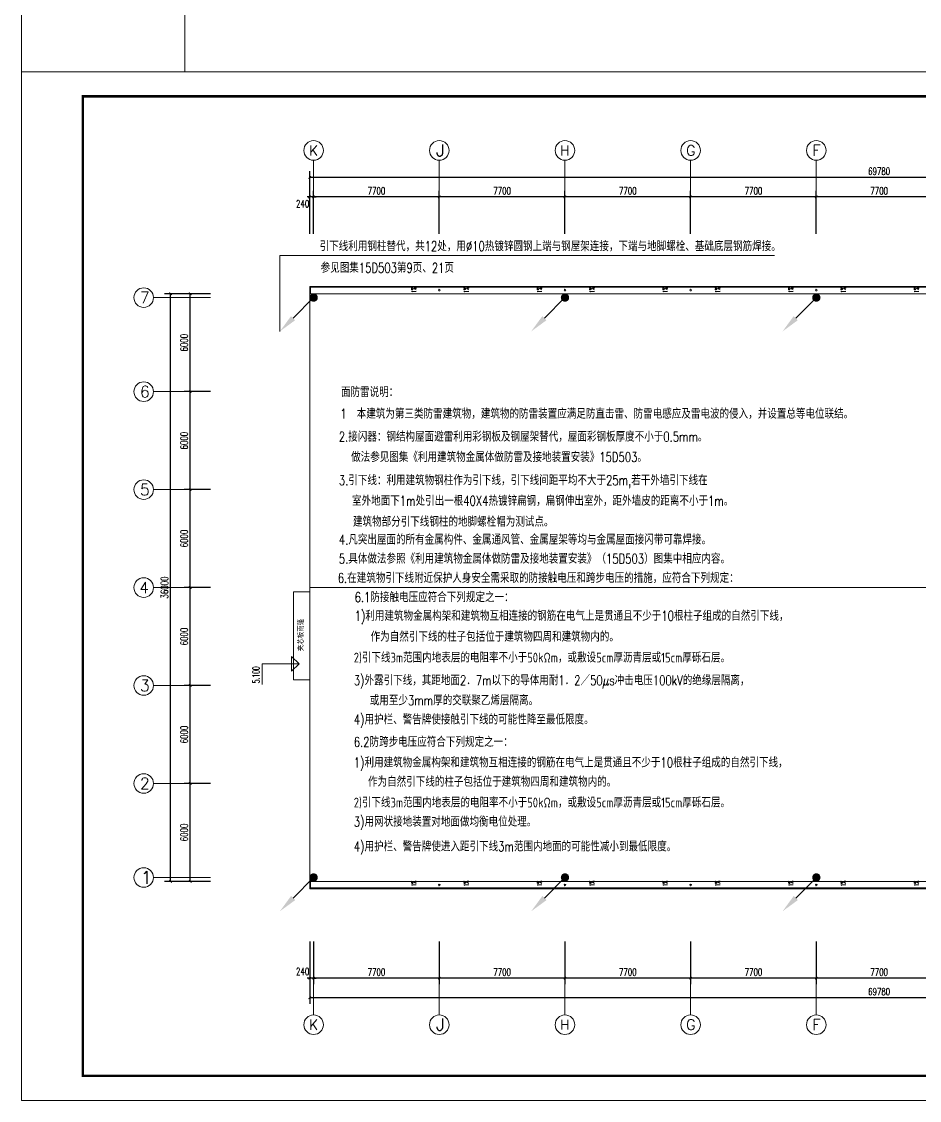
# Model space of a CAD drawing. Header units: inches. Extents: x -3272461 to -2504170, y 403793 to 1071042.
# Drawn here: x -2761444 to -2706432, y 492131 to 558211 of the extents above; entities that cross this region are included whole.
import ezdxf

# ---------------------------------------------------------------- set-up
doc = ezdxf.new("R2010")
doc.units = ezdxf.units.IN
doc.header["$LTSCALE"] = 1000
doc.header["$MEASUREMENT"] = 0
doc.layers.get('0').update_dxf_attribs({"lineweight": 18})
for name, color, linetype, lineweight in [('AXIS', 30, 'Continuous', 18), ('EQUIP', 3, 'Continuous', 18), ('jc', 8, 'Continuous', 18), ('LWIRE', 4, 'Continuous', 18), ('PUB_TITLE', 153, 'Continuous', 18), ('TQ', 3, 'Continuous', 18)]:
    doc.layers.add(name, color=color, linetype=linetype, lineweight=lineweight)
doc.styles.add('_TCH_AXIS', font='complex.shx', dxfattribs={"bigfont": 'gbcbig.shx'})
doc.styles.add('_TCH_DIM', font='simplex.shx', dxfattribs={"width": 0.7, "bigfont": 'gbcbig.shx'})
doc.styles.add('_TCH_DIM_T3', font='simplex.shx', dxfattribs={"width": 0.705882, "bigfont": 'gbcbig.shx'})
doc.styles.add('_TEL_DIM', font='simplex.shx', dxfattribs={"width": 0.8, "bigfont": 'hztxt.shx'})
doc.styles.add('HT', font='', dxfattribs={"width": 0.9})
doc.styles.get("Standard").update_dxf_attribs({"font": 'gbenor.shx', "bigfont": 'gbcbig.shx'})
doc.styles.get('HT').set_extended_font_data('黑体')
doc.dimstyles.new('_TCH_ARCH&&150', dxfattribs={"dimtxt": 446.25, "dimasz": 150, "dimexe": 375, "dimexo": 450, "dimgap": 150, "dimtad": 1, "dimdec": 0, "dimzin": 0, "dimdsep": 46, "dimtxsty": '_TCH_DIM_T3', "dimblk": 'ARCHTICK', "dimcen": 0.09, "dimdle": 300, "dimclrt": 7, "dimazin": 2, "dimtfac": 1, "dimtdec": 0, "dimtix": 1, "dimtmove": 2, "dimatfit": 3, "dimfxl": 1, "dimtolj": 1, "dimarcsym": 0})

# ---------------------------------------------------------------- blocks, each defined once
blk = doc.blocks.new('_ArchTick_0')
at = {"color": 0, "linetype": 'ByBlock'}
blk.add_lwpolyline([(-0.5, -0.5, 0.4, 0.4, 0), (0.5, 0.5, 0.4, 0.4, 0)], format="xyseb", dxfattribs=at)
blk = doc.blocks.new('*X106')
at = {"layer": 'AXIS', "color": 0, "lineweight": -2}
for p, q in [((-2743790, 545219), (-2743790, 549044)), ((-2674010, 548669), (-2743790, 548669)), ((-2674010, 545219), (-2674010, 549044))]:
    blk.add_line(p, q, dxfattribs=at)
at = {"layer": 'AXIS', "color": 0, "lineweight": -2, "xscale": 150, "yscale": 150, "zscale": 150, "rotation": 180}
blk.add_blockref('_ArchTick_0', (-2743790, 548669), dxfattribs=at)
at = {"layer": 'AXIS', "color": 0, "lineweight": -2, "xscale": 150, "yscale": 150, "zscale": 150}
blk.add_blockref('_ArchTick_0', (-2674010, 548669), dxfattribs=at)
at = {"layer": 'AXIS', "color": 7, "insert": (-2708900, 549042), "char_height": 446.2, "width": 2115, "attachment_point": 5, "style": '_TCH_DIM_T3'}
blk.add_mtext('69780', dxfattribs=at)
blk = doc.blocks.new('_ARCHTICK')
at = {"color": 0, "linetype": 'ByBlock', "const_width": 0.4}
blk.add_lwpolyline([(-0.5, -0.5), (0.5, 0.5)], dxfattribs=at)
blk = doc.blocks.new('*X112')
at = {"layer": 'AXIS', "color": 0, "lineweight": -2}
for p, q in [((-2712750, 545219), (-2712750, 547844)), ((-2705050, 545219), (-2705050, 547844)), ((-2705050, 547469), (-2712750, 547469))]:
    blk.add_line(p, q, dxfattribs=at)
at = {"layer": 'AXIS', "color": 0, "lineweight": -2, "xscale": 150, "yscale": 150, "zscale": 150, "rotation": 180}
blk.add_blockref('_ArchTick_0', (-2712750, 547469), dxfattribs=at)
at = {"layer": 'AXIS', "color": 0, "lineweight": -2, "xscale": 150, "yscale": 150, "zscale": 150}
blk.add_blockref('_ArchTick_0', (-2705050, 547469), dxfattribs=at)
at = {"layer": 'AXIS', "color": 7, "insert": (-2708900, 547842), "char_height": 446.2, "width": 1665, "attachment_point": 5, "style": '_TCH_DIM_T3'}
blk.add_mtext('7700', dxfattribs=at)
blk = doc.blocks.new('*X113')
at = {"layer": 'AXIS', "color": 0, "lineweight": -2}
for p, q in [((-2720450, 545219), (-2720450, 547844)), ((-2712750, 545219), (-2712750, 547844)), ((-2712750, 547469), (-2720450, 547469))]:
    blk.add_line(p, q, dxfattribs=at)
at = {"layer": 'AXIS', "color": 0, "lineweight": -2, "xscale": 150, "yscale": 150, "zscale": 150, "rotation": 180}
blk.add_blockref('_ArchTick_0', (-2720450, 547469), dxfattribs=at)
at = {"layer": 'AXIS', "color": 0, "lineweight": -2, "xscale": 150, "yscale": 150, "zscale": 150}
blk.add_blockref('_ArchTick_0', (-2712750, 547469), dxfattribs=at)
at = {"layer": 'AXIS', "color": 7, "insert": (-2716600, 547842), "char_height": 446.2, "width": 1665, "attachment_point": 5, "style": '_TCH_DIM_T3'}
blk.add_mtext('7700', dxfattribs=at)
blk = doc.blocks.new('*X114')
at = {"layer": 'AXIS', "color": 0, "lineweight": -2}
for p, q in [((-2728150, 545219), (-2728150, 547844)), ((-2720450, 545219), (-2720450, 547844)), ((-2720450, 547469), (-2728150, 547469))]:
    blk.add_line(p, q, dxfattribs=at)
at = {"layer": 'AXIS', "color": 0, "lineweight": -2, "xscale": 150, "yscale": 150, "zscale": 150, "rotation": 180}
blk.add_blockref('_ArchTick_0', (-2728150, 547469), dxfattribs=at)
at = {"layer": 'AXIS', "color": 0, "lineweight": -2, "xscale": 150, "yscale": 150, "zscale": 150}
blk.add_blockref('_ArchTick_0', (-2720450, 547469), dxfattribs=at)
at = {"layer": 'AXIS', "color": 7, "insert": (-2724300, 547842), "char_height": 446.2, "width": 1665, "attachment_point": 5, "style": '_TCH_DIM_T3'}
blk.add_mtext('7700', dxfattribs=at)
blk = doc.blocks.new('*X115')
at = {"layer": 'AXIS', "color": 0, "lineweight": -2}
for p, q in [((-2735850, 545219), (-2735850, 547844)), ((-2728150, 545219), (-2728150, 547844)), ((-2728150, 547469), (-2735850, 547469))]:
    blk.add_line(p, q, dxfattribs=at)
at = {"layer": 'AXIS', "color": 0, "lineweight": -2, "xscale": 150, "yscale": 150, "zscale": 150, "rotation": 180}
blk.add_blockref('_ArchTick_0', (-2735850, 547469), dxfattribs=at)
at = {"layer": 'AXIS', "color": 0, "lineweight": -2, "xscale": 150, "yscale": 150, "zscale": 150}
blk.add_blockref('_ArchTick_0', (-2728150, 547469), dxfattribs=at)
at = {"layer": 'AXIS', "color": 7, "insert": (-2732000, 547842), "char_height": 446.2, "width": 1665, "attachment_point": 5, "style": '_TCH_DIM_T3'}
blk.add_mtext('7700', dxfattribs=at)
blk = doc.blocks.new('*X116')
at = {"layer": 'AXIS', "color": 0, "lineweight": -2}
for p, q in [((-2743550, 545219), (-2743550, 547844)), ((-2735850, 545219), (-2735850, 547844)), ((-2735850, 547469), (-2743550, 547469))]:
    blk.add_line(p, q, dxfattribs=at)
at = {"layer": 'AXIS', "color": 0, "lineweight": -2, "xscale": 150, "yscale": 150, "zscale": 150, "rotation": 180}
blk.add_blockref('_ArchTick_0', (-2743550, 547469), dxfattribs=at)
at = {"layer": 'AXIS', "color": 0, "lineweight": -2, "xscale": 150, "yscale": 150, "zscale": 150}
blk.add_blockref('_ArchTick_0', (-2735850, 547469), dxfattribs=at)
at = {"layer": 'AXIS', "color": 7, "insert": (-2739700, 547842), "char_height": 446.2, "width": 1665, "attachment_point": 5, "style": '_TCH_DIM_T3'}
blk.add_mtext('7700', dxfattribs=at)
blk = doc.blocks.new('*X117')
at = {"layer": 'AXIS', "color": 0, "lineweight": -2}
for p, q in [((-2743790, 545219), (-2743790, 547844)), ((-2743550, 545219), (-2743550, 547844)), ((-2743790, 547469), (-2743940, 547469)), ((-2743550, 547469), (-2743790, 547469)), ((-2743550, 547469), (-2743400, 547469))]:
    blk.add_line(p, q, dxfattribs=at)
at = {"layer": 'AXIS', "color": 0, "lineweight": -2, "xscale": 150, "yscale": 150, "zscale": 150}
blk.add_blockref('_ArchTick_0', (-2743790, 547469), dxfattribs=at)
at = {"layer": 'AXIS', "color": 0, "lineweight": -2, "xscale": 150, "yscale": 150, "zscale": 150, "rotation": 180}
blk.add_blockref('_ArchTick_0', (-2743550, 547469), dxfattribs=at)
at = {"layer": 'AXIS', "color": 7, "insert": (-2744224, 547056), "char_height": 446.2, "width": 1215, "attachment_point": 5, "style": '_TCH_DIM_T3'}
blk.add_mtext('240', dxfattribs=at)
blk = doc.blocks.new('*X118')
at = {"layer": 'AXIS', "color": 0, "lineweight": -2}
for p, q in [((-2743790, 501869), (-2743790, 498044)), ((-2674010, 501869), (-2674010, 498044)), ((-2674010, 498419), (-2743790, 498419))]:
    blk.add_line(p, q, dxfattribs=at)
at = {"layer": 'AXIS', "color": 0, "lineweight": -2, "xscale": 150, "yscale": 150, "zscale": 150, "rotation": 180}
blk.add_blockref('_ArchTick_0', (-2743790, 498419), dxfattribs=at)
at = {"layer": 'AXIS', "color": 0, "lineweight": -2, "xscale": 150, "yscale": 150, "zscale": 150}
blk.add_blockref('_ArchTick_0', (-2674010, 498419), dxfattribs=at)
at = {"layer": 'AXIS', "color": 7, "insert": (-2708900, 498792), "char_height": 446.2, "width": 2115, "attachment_point": 5, "style": '_TCH_DIM_T3'}
blk.add_mtext('69780', dxfattribs=at)
blk = doc.blocks.new('*X124')
at = {"layer": 'AXIS', "color": 0, "lineweight": -2}
for p, q in [((-2712750, 501869), (-2712750, 499244)), ((-2705050, 501869), (-2705050, 499244)), ((-2705050, 499619), (-2712750, 499619))]:
    blk.add_line(p, q, dxfattribs=at)
at = {"layer": 'AXIS', "color": 0, "lineweight": -2, "xscale": 150, "yscale": 150, "zscale": 150, "rotation": 180}
blk.add_blockref('_ArchTick_0', (-2712750, 499619), dxfattribs=at)
at = {"layer": 'AXIS', "color": 0, "lineweight": -2, "xscale": 150, "yscale": 150, "zscale": 150}
blk.add_blockref('_ArchTick_0', (-2705050, 499619), dxfattribs=at)
at = {"layer": 'AXIS', "color": 7, "insert": (-2708900, 499992), "char_height": 446.2, "width": 1665, "attachment_point": 5, "style": '_TCH_DIM_T3'}
blk.add_mtext('7700', dxfattribs=at)
blk = doc.blocks.new('*X125')
at = {"layer": 'AXIS', "color": 0, "lineweight": -2}
for p, q in [((-2720450, 501869), (-2720450, 499244)), ((-2712750, 501869), (-2712750, 499244)), ((-2712750, 499619), (-2720450, 499619))]:
    blk.add_line(p, q, dxfattribs=at)
at = {"layer": 'AXIS', "color": 0, "lineweight": -2, "xscale": 150, "yscale": 150, "zscale": 150, "rotation": 180}
blk.add_blockref('_ArchTick_0', (-2720450, 499619), dxfattribs=at)
at = {"layer": 'AXIS', "color": 0, "lineweight": -2, "xscale": 150, "yscale": 150, "zscale": 150}
blk.add_blockref('_ArchTick_0', (-2712750, 499619), dxfattribs=at)
at = {"layer": 'AXIS', "color": 7, "insert": (-2716600, 499992), "char_height": 446.2, "width": 1665, "attachment_point": 5, "style": '_TCH_DIM_T3'}
blk.add_mtext('7700', dxfattribs=at)
blk = doc.blocks.new('*X126')
at = {"layer": 'AXIS', "color": 0, "lineweight": -2}
for p, q in [((-2728150, 501869), (-2728150, 499244)), ((-2720450, 501869), (-2720450, 499244)), ((-2720450, 499619), (-2728150, 499619))]:
    blk.add_line(p, q, dxfattribs=at)
at = {"layer": 'AXIS', "color": 0, "lineweight": -2, "xscale": 150, "yscale": 150, "zscale": 150, "rotation": 180}
blk.add_blockref('_ArchTick_0', (-2728150, 499619), dxfattribs=at)
at = {"layer": 'AXIS', "color": 0, "lineweight": -2, "xscale": 150, "yscale": 150, "zscale": 150}
blk.add_blockref('_ArchTick_0', (-2720450, 499619), dxfattribs=at)
at = {"layer": 'AXIS', "color": 7, "insert": (-2724300, 499992), "char_height": 446.2, "width": 1665, "attachment_point": 5, "style": '_TCH_DIM_T3'}
blk.add_mtext('7700', dxfattribs=at)
blk = doc.blocks.new('*X127')
at = {"layer": 'AXIS', "color": 0, "lineweight": -2}
for p, q in [((-2735850, 501869), (-2735850, 499244)), ((-2728150, 501869), (-2728150, 499244)), ((-2728150, 499619), (-2735850, 499619))]:
    blk.add_line(p, q, dxfattribs=at)
at = {"layer": 'AXIS', "color": 0, "lineweight": -2, "xscale": 150, "yscale": 150, "zscale": 150, "rotation": 180}
blk.add_blockref('_ArchTick_0', (-2735850, 499619), dxfattribs=at)
at = {"layer": 'AXIS', "color": 0, "lineweight": -2, "xscale": 150, "yscale": 150, "zscale": 150}
blk.add_blockref('_ArchTick_0', (-2728150, 499619), dxfattribs=at)
at = {"layer": 'AXIS', "color": 7, "insert": (-2732000, 499992), "char_height": 446.2, "width": 1665, "attachment_point": 5, "style": '_TCH_DIM_T3'}
blk.add_mtext('7700', dxfattribs=at)
blk = doc.blocks.new('*X128')
at = {"layer": 'AXIS', "color": 0, "lineweight": -2}
for p, q in [((-2743550, 501869), (-2743550, 499244)), ((-2735850, 501869), (-2735850, 499244)), ((-2735850, 499619), (-2743550, 499619))]:
    blk.add_line(p, q, dxfattribs=at)
at = {"layer": 'AXIS', "color": 0, "lineweight": -2, "xscale": 150, "yscale": 150, "zscale": 150, "rotation": 180}
blk.add_blockref('_ArchTick_0', (-2743550, 499619), dxfattribs=at)
at = {"layer": 'AXIS', "color": 0, "lineweight": -2, "xscale": 150, "yscale": 150, "zscale": 150}
blk.add_blockref('_ArchTick_0', (-2735850, 499619), dxfattribs=at)
at = {"layer": 'AXIS', "color": 7, "insert": (-2739700, 499992), "char_height": 446.2, "width": 1665, "attachment_point": 5, "style": '_TCH_DIM_T3'}
blk.add_mtext('7700', dxfattribs=at)
blk = doc.blocks.new('*X129')
at = {"layer": 'AXIS', "color": 0, "lineweight": -2}
for p, q in [((-2743790, 501869), (-2743790, 499244)), ((-2743550, 501869), (-2743550, 499244)), ((-2743790, 499619), (-2743940, 499619)), ((-2743550, 499619), (-2743790, 499619)), ((-2743550, 499619), (-2743400, 499619))]:
    blk.add_line(p, q, dxfattribs=at)
at = {"layer": 'AXIS', "color": 0, "lineweight": -2, "xscale": 150, "yscale": 150, "zscale": 150}
blk.add_blockref('_ArchTick_0', (-2743790, 499619), dxfattribs=at)
at = {"layer": 'AXIS', "color": 0, "lineweight": -2, "xscale": 150, "yscale": 150, "zscale": 150, "rotation": 180}
blk.add_blockref('_ArchTick_0', (-2743550, 499619), dxfattribs=at)
at = {"layer": 'AXIS', "color": 7, "insert": (-2744224, 500031), "char_height": 446.2, "width": 1215, "attachment_point": 5, "style": '_TCH_DIM_T3'}
blk.add_mtext('240', dxfattribs=at)
blk = doc.blocks.new('*X144')
at = {"layer": 'AXIS', "color": 0, "lineweight": -2}
for p, q in [((-2749876, 541544), (-2752686, 541544)), ((-2752311, 505544), (-2752311, 541544)), ((-2749876, 505544), (-2752686, 505544))]:
    blk.add_line(p, q, dxfattribs=at)
at = {"layer": 'AXIS', "color": 0, "lineweight": -2, "xscale": 150, "yscale": 150, "zscale": 150}
for p, rotation in [((-2752311, 541544), 90), ((-2752311, 505544), 270)]:
    blk.add_blockref('_ArchTick_0', p, dxfattribs=dict(at, rotation=rotation))
at = {"layer": 'AXIS', "color": 7, "insert": (-2752684, 523544), "char_height": 446.2, "width": 2070, "attachment_point": 5, "rotation": 90, "style": '_TCH_DIM_T3'}
blk.add_mtext('36000', dxfattribs=at)
blk = doc.blocks.new('*X145')
at = {"layer": 'AXIS', "color": 0, "lineweight": -2}
for p, q in [((-2749876, 511544), (-2751486, 511544)), ((-2751111, 505544), (-2751111, 511544)), ((-2749876, 505544), (-2751486, 505544))]:
    blk.add_line(p, q, dxfattribs=at)
at = {"layer": 'AXIS', "color": 0, "lineweight": -2, "xscale": 150, "yscale": 150, "zscale": 150}
for p, rotation in [((-2751111, 511544), 90), ((-2751111, 505544), 270)]:
    blk.add_blockref('_ArchTick_0', p, dxfattribs=dict(at, rotation=rotation))
at = {"layer": 'AXIS', "color": 7, "insert": (-2751484, 508544), "char_height": 446.2, "width": 1665, "attachment_point": 5, "rotation": 90, "style": '_TCH_DIM_T3'}
blk.add_mtext('6000', dxfattribs=at)
blk = doc.blocks.new('*X146')
at = {"layer": 'AXIS', "color": 0, "lineweight": -2}
for p, q in [((-2749876, 517544), (-2751486, 517544)), ((-2751111, 511544), (-2751111, 517544)), ((-2749876, 511544), (-2751486, 511544))]:
    blk.add_line(p, q, dxfattribs=at)
at = {"layer": 'AXIS', "color": 0, "lineweight": -2, "xscale": 150, "yscale": 150, "zscale": 150}
for p, rotation in [((-2751111, 517544), 90), ((-2751111, 511544), 270)]:
    blk.add_blockref('_ArchTick_0', p, dxfattribs=dict(at, rotation=rotation))
at = {"layer": 'AXIS', "color": 7, "insert": (-2751484, 514544), "char_height": 446.2, "width": 1665, "attachment_point": 5, "rotation": 90, "style": '_TCH_DIM_T3'}
blk.add_mtext('6000', dxfattribs=at)
blk = doc.blocks.new('*X147')
at = {"layer": 'AXIS', "color": 0, "lineweight": -2}
for p, q in [((-2749876, 523544), (-2751486, 523544)), ((-2751111, 517544), (-2751111, 523544)), ((-2749876, 517544), (-2751486, 517544))]:
    blk.add_line(p, q, dxfattribs=at)
at = {"layer": 'AXIS', "color": 0, "lineweight": -2, "xscale": 150, "yscale": 150, "zscale": 150}
for p, rotation in [((-2751111, 523544), 90), ((-2751111, 517544), 270)]:
    blk.add_blockref('_ArchTick_0', p, dxfattribs=dict(at, rotation=rotation))
at = {"layer": 'AXIS', "color": 7, "insert": (-2751484, 520544), "char_height": 446.2, "width": 1665, "attachment_point": 5, "rotation": 90, "style": '_TCH_DIM_T3'}
blk.add_mtext('6000', dxfattribs=at)
blk = doc.blocks.new('*X148')
at = {"layer": 'AXIS', "color": 0, "lineweight": -2}
for p, q in [((-2749876, 529544), (-2751486, 529544)), ((-2751111, 523544), (-2751111, 529544)), ((-2749876, 523544), (-2751486, 523544))]:
    blk.add_line(p, q, dxfattribs=at)
at = {"layer": 'AXIS', "color": 0, "lineweight": -2, "xscale": 150, "yscale": 150, "zscale": 150}
for p, rotation in [((-2751111, 529544), 90), ((-2751111, 523544), 270)]:
    blk.add_blockref('_ArchTick_0', p, dxfattribs=dict(at, rotation=rotation))
at = {"layer": 'AXIS', "color": 7, "insert": (-2751484, 526544), "char_height": 446.2, "width": 1665, "attachment_point": 5, "rotation": 90, "style": '_TCH_DIM_T3'}
blk.add_mtext('6000', dxfattribs=at)
blk = doc.blocks.new('*X149')
at = {"layer": 'AXIS', "color": 0, "lineweight": -2}
for p, q in [((-2749876, 535544), (-2751486, 535544)), ((-2751111, 529544), (-2751111, 535544)), ((-2749876, 529544), (-2751486, 529544))]:
    blk.add_line(p, q, dxfattribs=at)
at = {"layer": 'AXIS', "color": 0, "lineweight": -2, "xscale": 150, "yscale": 150, "zscale": 150}
for p, rotation in [((-2751111, 535544), 90), ((-2751111, 529544), 270)]:
    blk.add_blockref('_ArchTick_0', p, dxfattribs=dict(at, rotation=rotation))
at = {"layer": 'AXIS', "color": 7, "insert": (-2751484, 532544), "char_height": 446.2, "width": 1665, "attachment_point": 5, "rotation": 90, "style": '_TCH_DIM_T3'}
blk.add_mtext('6000', dxfattribs=at)
blk = doc.blocks.new('*X150')
at = {"layer": 'AXIS', "color": 0, "lineweight": -2}
for p, q in [((-2749876, 541544), (-2751486, 541544)), ((-2751111, 535544), (-2751111, 541544)), ((-2749876, 535544), (-2751486, 535544))]:
    blk.add_line(p, q, dxfattribs=at)
at = {"layer": 'AXIS', "color": 0, "lineweight": -2, "xscale": 150, "yscale": 150, "zscale": 150}
for p, rotation in [((-2751111, 541544), 90), ((-2751111, 535544), 270)]:
    blk.add_blockref('_ArchTick_0', p, dxfattribs=dict(at, rotation=rotation))
at = {"layer": 'AXIS', "color": 7, "insert": (-2751484, 538544), "char_height": 446.2, "width": 1665, "attachment_point": 5, "rotation": 90, "style": '_TCH_DIM_T3'}
blk.add_mtext('6000', dxfattribs=at)
blk = doc.blocks.new('$TelecSys$00000080')
blk.add_hatch(color=256).paths.add_polyline_path([(-0.63, -0.77), (-0.77, -0.63), (-1.15, -1.15)], flags=0)
for p, q in [((-0.7, -0.7), (0, 0)), ((0.104, 0.104), (0.104, 0.104)), ((-0.104, -0.104), (-0.104, -0.104))]:
    blk.add_line(p, q)
blk.add_lwpolyline([(0.071, 0, 0.142, 0.142, 1), (-0.071, 0, 0.142, 0.142, 1)], format="xyseb", close=True)
at = {"width": 0.8, "flags": 1}
blk.add_attdef('A', (0, 0), '', height=0.00002, rotation=180, dxfattribs=at)

msp = doc.modelspace()

# ---------------------------------------------------------------- linework, layer by layer
at = {"layer": 'AXIS'}
for p, q in [((-2743550.5, 545218.6), (-2743550.5, 549718.6)), ((-2735850.5, 545218.6), (-2735850.5, 549718.6)), ((-2728150.5, 545218.6), (-2728150.5, 549718.6)), ((-2720450.5, 545218.6), (-2720450.5, 549718.6)), ((-2712750.5, 545218.6), (-2712750.5, 549718.6)), ((-2749876.5, 541303.8), (-2753360.9, 541303.8)), ((-2749876.5, 535543.8), (-2753360.9, 535543.8)), ((-2749876.5, 529543.8), (-2753360.9, 529543.8)), ((-2749876.5, 523543.8), (-2753360.9, 523543.8)), ((-2749876.5, 517543.8), (-2753360.9, 517543.8)), ((-2749876.5, 511543.8), (-2753360.9, 511543.8)), ((-2749876.5, 505783.8), (-2753360.9, 505783.8)), ((-2743550.5, 501868.9), (-2743550.5, 497368.9)), ((-2735850.5, 501868.9), (-2735850.5, 497368.9)), ((-2728150.5, 501868.9), (-2728150.5, 497368.9)), ((-2720450.5, 501868.9), (-2720450.5, 497368.9)), ((-2712750.5, 501868.9), (-2712750.5, 497368.9))]:
    msp.add_line(p, q, dxfattribs=at)
for centre in [(-2743550.5, 550318.6), (-2735850.5, 550318.6), (-2728150.5, 550318.6), (-2720450.5, 550318.6), (-2712750.5, 550318.6), (-2753960.9, 541303.8), (-2753960.9, 535543.8), (-2753960.9, 529543.8), (-2753960.9, 523543.8), (-2753960.9, 517543.8), (-2753960.9, 511543.8), (-2753960.9, 505783.8), (-2743550.5, 496768.9), (-2735850.5, 496768.9), (-2728150.5, 496768.9), (-2720450.5, 496768.9), (-2712750.5, 496768.9)]:
    msp.add_circle(centre, 600, dxfattribs=at)
at = {"layer": 'EQUIP'}
for p, q in [((-2715315.9, 543885), (-2745618.4, 543885)), ((-2745618.4, 543885), (-2745618.4, 539234.4))]:
    msp.add_line(p, q, dxfattribs=at)
at = {"layer": 'jc'}
for p, q in [((-2743790.5, 517503.8), (-2743790.5, 523583.8)), ((-2743790.5, 523544.4), (-2674010.5, 523544.4)), ((-2744445.6, 518874.2), (-2746701.5, 518874.2)), ((-2746701.5, 518874.2), (-2746701.5, 517598.8)), ((-2744445.6, 518874.2), (-2744895.6, 519324.2)), ((-2744895.6, 519324.2), (-2744895.6, 518424.2)), ((-2744445.6, 518874.2), (-2744895.6, 518424.2))]:
    msp.add_line(p, q, dxfattribs=at)
for points in [[(-2743790.5, 541543.1), (-2743790.5, 541993.1), (-2674010.5, 541993.1), (-2674010.5, 541543.1)], [(-2743740.5, 541543.1), (-2743740.5, 541943.1), (-2674060.5, 541943.1), (-2674060.5, 541543.1)], [(-2743790.5, 505544.4), (-2743790.5, 541544.4), (-2674010.5, 541544.4), (-2674010.5, 505544.4)], [(-2743790.5, 505544.4), (-2743790.5, 541544.4), (-2674010.5, 541544.4), (-2674010.5, 505544.4)], [(-2743790.5, 523283.8), (-2744790.5, 523283.8), (-2744790.5, 517883.8), (-2743790.5, 517883.8)], [(-2743790.5, 505544.4), (-2743790.5, 505094.4), (-2674010.5, 505094.4), (-2674010.5, 505544.4)], [(-2743740.5, 505544.4), (-2743740.5, 505144.4), (-2674060.5, 505144.4), (-2674060.5, 505544.4)]]:
    msp.add_lwpolyline(points, close=True, dxfattribs=at)
for points in [[(-2737159.4, 541722.1, 0, 0, 0), (-2736398.1, 541722.1, 80, 0, 0), (-2736098.1, 541722.1, 0, 0, 0)], [(-2734452.3, 541722.1, 0, 0, 0), (-2735213.7, 541722.1, 80, 0, 0), (-2735513.7, 541722.1, 0, 0, 0)], [(-2729459.4, 541722.1, 0, 0, 0), (-2728698.1, 541722.1, 80, 0, 0), (-2728398.1, 541722.1, 0, 0, 0)], [(-2726752.3, 541722.1, 0, 0, 0), (-2727513.7, 541722.1, 80, 0, 0), (-2727813.7, 541722.1, 0, 0, 0)], [(-2721759.4, 541722.1, 0, 0, 0), (-2720998.1, 541722.1, 80, 0, 0), (-2720698.1, 541722.1, 0, 0, 0)], [(-2719052.3, 541722.1, 0, 0, 0), (-2719813.7, 541722.1, 80, 0, 0), (-2720113.7, 541722.1, 0, 0, 0)], [(-2714059.4, 541722.1, 0, 0, 0), (-2713298.1, 541722.1, 80, 0, 0), (-2712998.1, 541722.1, 0, 0, 0)], [(-2711352.3, 541722.1, 0, 0, 0), (-2712113.7, 541722.1, 80, 0, 0), (-2712413.7, 541722.1, 0, 0, 0)], [(-2737159.4, 505365.4, 0, 0, 0), (-2736398.1, 505365.4, 80, 0, 0), (-2736098.1, 505365.4, 0, 0, 0)], [(-2734452.3, 505365.4, 0, 0, 0), (-2735213.7, 505365.4, 80, 0, 0), (-2735513.7, 505365.4, 0, 0, 0)], [(-2729459.4, 505365.4, 0, 0, 0), (-2728698.1, 505365.4, 80, 0, 0), (-2728398.1, 505365.4, 0, 0, 0)], [(-2726752.3, 505365.4, 0, 0, 0), (-2727513.7, 505365.4, 80, 0, 0), (-2727813.7, 505365.4, 0, 0, 0)], [(-2721759.4, 505365.4, 0, 0, 0), (-2720998.1, 505365.4, 80, 0, 0), (-2720698.1, 505365.4, 0, 0, 0)], [(-2719052.3, 505365.4, 0, 0, 0), (-2719813.7, 505365.4, 80, 0, 0), (-2720113.7, 505365.4, 0, 0, 0)], [(-2714059.4, 505365.4, 0, 0, 0), (-2713298.1, 505365.4, 80, 0, 0), (-2712998.1, 505365.4, 0, 0, 0)], [(-2711352.3, 505365.4, 0, 0, 0), (-2712113.7, 505365.4, 80, 0, 0), (-2712413.7, 505365.4, 0, 0, 0)]]:
    msp.add_lwpolyline(points, format="xyseb", dxfattribs=at)
for centre in [(-2735850.5, 541761.2), (-2728150.5, 541761.2), (-2720450.5, 541761.2), (-2712750.5, 541761.2), (-2735850.5, 505326.3), (-2728150.5, 505326.3), (-2720450.5, 505326.3), (-2712750.5, 505326.3)]:
    msp.add_circle(centre, 50, dxfattribs=at)
at = {"layer": 'PUB_TITLE'}
msp.add_lwpolyline([(-2649994.3, 492130.6), (-2649994.3, 555130.6), (-2761444.3, 555130.6), (-2761444.3, 492130.6)], close=True, dxfattribs=at)
msp.add_lwpolyline([(-2651494.3, 493630.6, 150, 150, 0), (-2651494.3, 553630.6, 150, 150, 0), (-2757694.3, 553630.6, 150, 150, 0), (-2757694.3, 493630.6, 150, 150, 0)], format="xyseb", close=True, dxfattribs=at)
at = {"layer": 'TQ'}
msp.add_lwpolyline([(-2761444.3, 555130.6), (-2751444.3, 555130.6), (-2751444.3, 565130.6), (-2761444.3, 565130.6)], close=True, dxfattribs=at)

# ---------------------------------------------------------------- block references
at = {"layer": 'LWIRE', "xscale": 1799.999999999999, "yscale": 1799.999999999999, "zscale": 1799.999999999999}
for p in [(-2743548.4, 541304.4), (-2728148.4, 541305), (-2712748.4, 541305), (-2743548.4, 505784.4), (-2728148.4, 505785), (-2712748.4, 505785)]:
    msp.add_blockref('$TelecSys$00000080', p, dxfattribs=at)

# ---------------------------------------------------------------- texts
at = {"layer": 'AXIS', "color": 7, "style": '_TCH_AXIS'}
for s, height, p in [('K', 622.9, (-2743832.3, 550007.2)), ('J', 744.1, (-2736045.4, 549946.6)), ('H', 608.3, (-2728440.1, 550014.5)), ('G', 637.8, (-2720723.8, 549999.8)), ('F', 668.2, (-2713005, 549984.6)), ('7', 698.9, (-2754193.8, 540954.3)), ('6', 698.9, (-2754193.8, 535194.3)), ('5', 698.9, (-2754193.8, 529194.3)), ('4', 668.2, (-2754215.4, 523209.7)), ('3', 698.9, (-2754193.8, 517194.3)), ('2', 698.9, (-2754193.8, 511194.3)), ('1', 772.1, (-2754126.3, 505397.7)), ('K', 622.9, (-2743832.3, 496457.4)), ('J', 744.1, (-2736045.4, 496396.8)), ('H', 608.3, (-2728440.1, 496464.7)), ('G', 637.8, (-2720723.8, 496450)), ('F', 668.2, (-2713005, 496434.8))]:
    msp.add_text(s, height=height, dxfattribs=at).set_placement(p)
at = {"layer": 'EQUIP', "style": '_TEL_DIM', "width": 0.75}
for s, p in [('引下线利用钢柱替代，共12处，用%%C10热镀锌圆钢上端与钢屋架连接，下端与地脚螺栓、基础底层钢筋焊接。', (-2743181.3, 544150.9)), ('参见图集15D503第9页、21页', (-2743119.6, 542828.9)), ('面防雷说明：', (-2741874.7, 535216.8)), ('2.接闪器：钢结构屋面避雷利用彩钢板及钢屋架替代，屋面彩钢板厚度不小于0.5mm。', (-2742008.6, 532485.4)), ('做法参见图集《利用建筑物金属体做防雷及接地装置安装》15D503。', (-2741254.8, 531236)), ('3.引下线：利用建筑物钢柱作为引下线，引下线间距平均不大于25m,若干外墙引下线在', (-2742005, 529816.2)), ('室外地面下1m处引出一根40X4热镀锌扁钢，扁钢伸出室外，距外墙皮的距离不小于1m。', (-2741195.7, 528556)), ('建筑物部分引下线钢柱的地脚螺栓帽为测试点。', (-2741138.2, 527276)), ('4.凡突出屋面的所有金属构件、金属通风管、金属屋架等均与金属屋面接闪带可靠焊接。', (-2742006.2, 526181.3)), ('5.具体做法参照《利用建筑物金属体做防雷及接地装置安装》（15D503）图集中相应内容。', (-2742006.2, 525010.8)), ('6.在建筑物引下线附近保护人身安全需采取的防接触电压和跨步电压的措施，应符合下列规定：', (-2742070.8, 523830.8)), ('6.1防接触电压应符合下列规定之一：', (-2741036.2, 522652.9)), ('1)利用建筑物金属构架和建筑物互相连接的钢筋在电气上是贯通且不少于10根柱子组成的自然引下线，', (-2741036.2, 521509.1)), ('作为自然引下线的柱子包括位于建筑物四周和建筑物内的。', (-2740056, 520231.3)), ('2)引下线3m范围内地表层的电阻率不小于50kΩm，或敷设5cm厚沥青层或15cm厚砾石层。', (-2741088.9, 518955)), ('3)外露引下线，其距地面2．7m以下的导体用耐1．2／50μs冲击电压100kV的绝缘层隔离，', (-2741088.9, 517561.8)), ('或用至少3mm厚的交联聚乙烯层隔离。', (-2740108.8, 516335.8)), ('4)用护栏、警告牌使接触引下线的可能性降至最低限度。', (-2741088.9, 515161.4)), ('1)利用建筑物金属构架和建筑物互相连接的钢筋在电气上是贯通且不少于10根柱子组成的自然引下线，', (-2741088.9, 512528.4)), ('作为自然引下线的柱子包括位于建筑物四周和建筑物内的。', (-2740216.9, 511346.6)), ('2)引下线3m范围内地表层的电阻率不小于50kΩm，或敷设5cm厚沥青层或15cm厚砾石层。', (-2741088.9, 510075.6)), ('4)用护栏、警告牌使进入距引下线3m范围内地面的可能性减小到最低限度。', (-2741088.9, 507384.2))]:
    msp.add_text(s, height=600, dxfattribs=at).set_placement(p)
at = {"layer": 'EQUIP', "char_height": 600, "attachment_point": 7, "style": '_TEL_DIM'}
for s, insert, width in [('{\\W0.75;1  本建筑为第三类防雷建筑物，建筑物的防雷装置应满足防直击雷、防雷电感应及雷电波的侵入，并设置总等电位联结。}', (-2741913.9, 533866.6), 35828.53), ('{\\W0.75;6.2防跨步电压应符合下列规定之一： }', (-2741088.9, 513779.9), 11218.352), ('{\\W0.75;3)用网状接地装置对地面做均衡电位处理。 }', (-2741088.9, 508702.4), 12899.423)]:
    msp.add_mtext(s, dxfattribs=dict(at, insert=insert, width=width))
at = {"layer": 'jc'}
for s, height, style, width, p in [('夹芯板雨篷', 315.44, 'HT', 0.9, (-2744196.3, 519645.3)), ('5.100', 446.25, '_TCH_DIM', 0.494118, (-2746859, 517679.8))]:
    msp.add_text(s, height=height, rotation=90, dxfattribs=dict(at, style=style, width=width)).set_placement(p)
at = {"layer": 'jc', "char_height": 297.5, "width": 393.75, "attachment_point": 7, "rotation": 90, "style": '_TCH_DIM'}
for insert in [(-2737264.4, 541603.1), (-2734049.8, 541603.1), (-2729564.4, 541603.1), (-2726349.8, 541603.1), (-2721864.4, 541603.1), (-2718649.8, 541603.1), (-2714164.4, 541603.1), (-2710949.8, 541603.1), (-2706464.4, 541603.1), (-2737264.4, 505246.4), (-2734049.8, 505246.4), (-2729564.4, 505246.4), (-2726349.8, 505246.4), (-2721864.4, 505246.4), (-2718649.8, 505246.4), (-2714164.4, 505246.4), (-2710949.8, 505246.4), (-2706464.4, 505246.4)]:
    msp.add_mtext('{\\W0.494118;1% }', dxfattribs=dict(at, insert=insert))

# ---------------------------------------------------------------- dimensions: what is measured, and where the dimension line sits
at = {"layer": 'AXIS'}
for base, p1, p2, angle, override, picture, middle in [((-2743790.5, 548668.6), (-2674010.5, 543718.6), (-2743790.5, 543718.6), 180, {"dimexo": 1500, "dimsah": 1, "dimtzin": 0}, '*X106', (-2708900.5, 549041.8)), ((-2743550.5, 547468.6), (-2735850.5, 543718.6), (-2743550.5, 543718.6), 180, {"dimexo": 1500, "dimsah": 1, "dimtzin": 0}, '*X116', (-2739700.5, 547841.8)), ((-2735850.5, 547468.6), (-2728150.5, 543718.6), (-2735850.5, 543718.6), 180, {"dimexo": 1500, "dimsah": 1, "dimtzin": 0}, '*X115', (-2732000.5, 547841.8)), ((-2728150.5, 547468.6), (-2720450.5, 543718.6), (-2728150.5, 543718.6), 180, {"dimexo": 1500, "dimsah": 1, "dimtzin": 0}, '*X114', (-2724300.5, 547841.8)), ((-2720450.5, 547468.6), (-2712750.5, 543718.6), (-2720450.5, 543718.6), 180, {"dimexo": 1500, "dimsah": 1, "dimtzin": 0}, '*X113', (-2716600.5, 547841.8)), ((-2712750.5, 547468.6), (-2705050.5, 543718.6), (-2712750.5, 543718.6), 180, {"dimexo": 1500, "dimsah": 1, "dimtzin": 0}, '*X112', (-2708900.5, 547841.8)), ((-2752310.9, 541543.8), (-2748976.5, 505543.8), (-2748976.5, 541543.8), 90, {"dimexo": 900, "dimsah": 1, "dimtzin": 0}, '*X144', (-2752684, 523543.8)), ((-2751110.9, 541543.8), (-2748976.5, 535543.8), (-2748976.5, 541543.8), 90, {"dimexo": 900, "dimsah": 1, "dimtzin": 0}, '*X150', (-2751484, 538543.8)), ((-2751110.9, 535543.8), (-2748976.5, 529543.8), (-2748976.5, 535543.8), 90, {"dimexo": 900, "dimsah": 1, "dimtzin": 0}, '*X149', (-2751484, 532543.8)), ((-2751110.9, 529543.8), (-2748976.5, 523543.8), (-2748976.5, 529543.8), 90, {"dimexo": 900, "dimsah": 1, "dimtzin": 0}, '*X148', (-2751484, 526543.8)), ((-2751110.9, 523543.8), (-2748976.5, 517543.8), (-2748976.5, 523543.8), 90, {"dimexo": 900, "dimsah": 1, "dimtzin": 0}, '*X147', (-2751484, 520543.8)), ((-2751110.9, 517543.8), (-2748976.5, 511543.8), (-2748976.5, 517543.8), 90, {"dimexo": 900, "dimsah": 1, "dimtzin": 0}, '*X146', (-2751484, 514543.8)), ((-2751110.9, 511543.8), (-2748976.5, 505543.8), (-2748976.5, 511543.8), 90, {"dimexo": 900, "dimsah": 1, "dimtzin": 0}, '*X145', (-2751484, 508543.8)), ((-2743790.5, 498418.9), (-2674010.5, 503368.9), (-2743790.5, 503368.9), 180, {"dimexo": 1500, "dimsah": 1, "dimtzin": 0}, '*X118', (-2708900.5, 498792)), ((-2743550.5, 499618.9), (-2735850.5, 503368.9), (-2743550.5, 503368.9), 180, {"dimexo": 1500, "dimsah": 1, "dimtzin": 0}, '*X128', (-2739700.5, 499992)), ((-2735850.5, 499618.9), (-2728150.5, 503368.9), (-2735850.5, 503368.9), 180, {"dimexo": 1500, "dimsah": 1, "dimtzin": 0}, '*X127', (-2732000.5, 499992)), ((-2728150.5, 499618.9), (-2720450.5, 503368.9), (-2728150.5, 503368.9), 180, {"dimexo": 1500, "dimsah": 1, "dimtzin": 0}, '*X126', (-2724300.5, 499992)), ((-2720450.5, 499618.9), (-2712750.5, 503368.9), (-2720450.5, 503368.9), 180, {"dimexo": 1500, "dimsah": 1, "dimtzin": 0}, '*X125', (-2716600.5, 499992)), ((-2712750.5, 499618.9), (-2705050.5, 503368.9), (-2712750.5, 503368.9), 180, {"dimexo": 1500, "dimsah": 1, "dimtzin": 0}, '*X124', (-2708900.5, 499992))]:
    dim = msp.add_linear_dim(base=base, p1=p1, p2=p2, angle=angle, dimstyle='_TCH_ARCH&&150', override=override, dxfattribs=at)
    dim.commit()
    dim.dimension.update_dxf_attribs({"geometry": picture, "text_midpoint": middle})
for base, p1, p2, picture, middle in [((-2743790.5, 547468.6), (-2743550.5, 543718.6), (-2743790.5, 543718.6), '*X117', (-2744224, 547056.1)), ((-2743790.5, 499618.9), (-2743550.5, 503368.9), (-2743790.5, 503368.9), '*X129', (-2744224, 500031.4))]:
    dim = msp.add_linear_dim(base=base, p1=p1, p2=p2, angle=180, dimstyle='_TCH_ARCH&&150', override={"dimexo": 1500, "dimsah": 1, "dimtzin": 0}, dxfattribs=at)
    dim.commit()
    dim.dimension.update_dxf_attribs({"geometry": picture, "text_midpoint": middle, "dimtype": 160})

doc.saveas('drawing.dxf')
